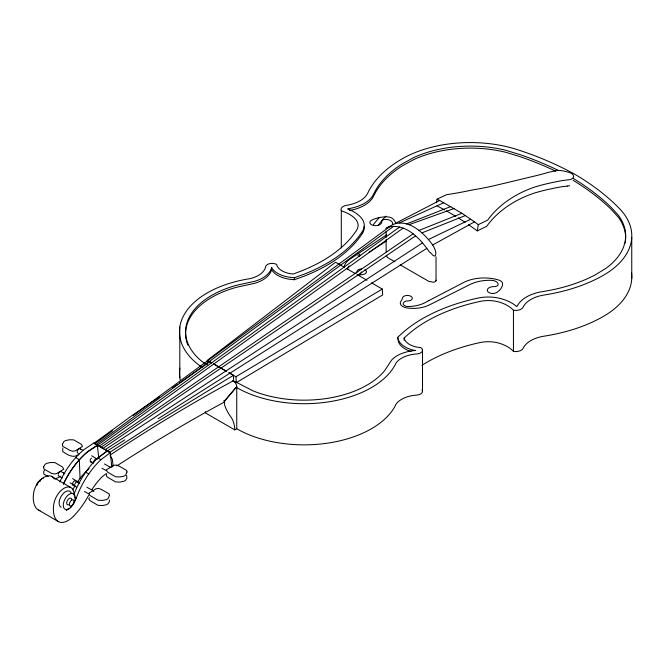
<?xml version="1.0" encoding="UTF-8"?>
<svg xmlns="http://www.w3.org/2000/svg" width="665" height="665" viewBox="0 0 665 665"><rect width="100%" height="100%" fill="white"/><g stroke="black" fill="none" stroke-linecap="round" stroke-linejoin="round"><path stroke-width="1" d="M436.481 202.742L437.046 199.184L446.414 194.72A246.366 118.686 3.2 0 0 467.362 191.013L474.12 189.658A244.412 113.241 6.9 0 0 493.538 185.868L501.485 183.964A65.286 43.749 -53.8 0 1 502.865 183.656L531.044 176.873A371.993 147.505 13.4 0 0 548.957 172.202L557.511 170.398A16.002 5.744 16.2 0 1 571.975 173.507A15.736 5.644 16.2 0 1 573.496 177.006L573.28 177.522A15.943 6.276 18.2 0 1 568.259 179.849L562.59 180.523A371.461 155.169 14.7 0 0 546.073 183.947L543.413 184.604A369.906 163.108 15.5 0 0 535.608 186.749C516.888 192.975 499.349 203.922 487.686 220.098L478.301 224.662L477.312 230.888L468.484 224.645M271.677 267.338L271.303 268.71A31.529 18.204 0 0 1 254.662 281.312L236.848 285.202A89.068 51.421 0 0 0 201.728 361.261L206.798 364.744M362.375 231.412A154.629 89.276 0 0 1 303.664 274.354L294.387 277.729L289.649 277.23A25.087 14.48 0 0 1 271.86 268.037L271.619 267.571L271.303 270.721A31.529 18.204 0 0 1 254.662 283.315L236.848 287.205A89.068 51.421 0 0 0 187.829 345.177M62.834 448.002L62.66 451.377C67.231 454.802 74.422 459.307 79.451 453.605M44.339 470.33L43.632 472.1L43.89 474.112L48.188 476.589M106.691 474.477L106.392 475.849L107.439 477.138L115.56 481.917L119.991 482.092L123.607 481.369A6.991 4.04 0 0 0 125.652 480.188L126.907 478.102L126.608 475.542M73.408 516.348L71.679 517.977A21.28 11.953 -61.3 0 1 55.278 518.334A29.443 16.542 -61.3 0 1 53.84 503.954A14.755 8.288 -61.3 0 1 62.643 489.182A14.755 8.288 -61.3 0 1 72.975 489.781A19.252 10.815 -61.3 0 1 74.214 495.616M411.086 351.502A25.087 14.48 0 0 1 398.518 342.093L397.662 337.354L403.514 332.001A154.629 89.276 0 0 1 477.886 298.103A29.925 17.273 0 0 1 502.142 298.967A39.393 22.743 0 0 1 515.724 305.692L516.838 306.615L518.135 304.52A36.001 20.79 0 0 1 539.614 292.126L547.885 290.688A126.5 73.034 0 0 0 595.192 274.894L605.699 268.494A90.382 52.178 0 0 0 618.317 215.219L611.019 207.197A275.692 159.168 0 0 0 573.114 178.345M207.505 364.329L207.289 360.405L335.526 262.243L344.52 267.397M72.086 505.467A14.397 8.088 -61.3 0 0 76.292 498.052A59.16 33.217 -61.3 0 1 100.889 459.723L110.348 452.699L93.798 443.081L83.748 449.748A59.168 35.312 -58.2 0 0 59.833 481.884M106.491 473.48L102.56 476.406A44.048 24.73 -61.3 0 0 91.903 489.648M124.837 439.848L107.331 450.945L97.863 457.952L100.889 459.714M94.904 443.721L112.427 430.812M133.291 415.45L389.49 226.807C406.814 223.856 420.546 238.968 429.332 251.96C431.668 252.75 432.441 256.59 435.226 255.959C437.105 252.592 434.436 248.003 432.691 244.978C423.996 233.024 408.859 218.361 392.849 224.512C390.712 225.917 380.596 231.054 389.49 226.807M96.201 444.478L393.73 226.208M399.623 227.014L97.481 445.226L87.448 451.892A59.177 35.361 -58.2 0 0 63.499 484.012M99.226 446.232L403.181 228.07M89.434 497.736L88.778 498.983L89.908 500.587L98.038 505.367L102.468 505.541L106.084 504.818A6.991 4.04 0 0 0 108.129 503.638L109.26 502.017L109.392 500.055M172.767 387.712L177.838 384.162M179.525 382.982L209.916 361.71L211.661 362.716M159.218 396.997L132.102 415.534L94.031 443.247L109.775 452.333L150.415 426.099L233.465 375.309L229.109 372.791M413.131 233.814L101.014 447.271L102.925 448.385L415.559 235.9M386.415 240.963L369.15 252.16M93.798 443.081L97.373 445.284L87.323 451.951A59.168 35.303 -58.2 0 0 63.408 484.095M422.591 242.866L105.161 449.673L107.331 450.945M158.095 418.759L426.822 248.361M228.785 372.658L235.95 376.739L382.275 289.034L382.649 294.944L236.333 382.658L232.742 380.613M60.69 476.339L54.912 479.141M205.327 411.61A38.72 22.361 -60 0 1 205.394 412.899L234.803 429.881L236.748 428.75A95.228 54.979 0 0 0 396.007 404.237A25.378 14.655 0 0 1 416.772 395.093A6.467 3.732 0 0 0 421.959 389.865M432.691 244.978L474.519 221.861L478.301 224.662M395.359 223.415L439.681 200.448L461.892 213.266L474.519 221.861M477.312 230.888L486.697 226.324C498.359 210.148 515.899 199.201 534.618 192.975A369.906 163.108 15.5 0 1 542.424 190.83L545.084 190.173A371.461 155.169 14.7 0 1 561.601 186.749L567.278 186.084M428.451 239.483L470.695 219.259M399.59 222.817L443.829 202.7M419 230.431L461.892 213.266M421.884 232.9L465.309 215.585M406.581 223.955L450.845 206.499M271.619 269.574L271.86 270.04A25.087 14.48 0 0 0 289.649 279.242L294.387 279.732L303.664 276.357A154.629 89.276 0 0 0 362.375 233.423M409.05 224.687L454.12 208.502M349.474 210.506L351.253 210.182A36.001 20.79 0 0 0 372.733 197.779L375.218 193.008A126.5 73.034 0 0 1 402.566 165.693L413.655 159.625A90.382 52.178 0 0 1 505.932 152.343L519.831 156.558A275.692 159.168 0 0 1 555.674 171.163M415.667 350.463L413.281 350.679A31.529 18.204 0 0 0 391.461 360.289L384.719 370.571A89.068 51.421 0 0 1 252.983 390.854L234.745 381.436M415.259 350.497L414.453 350.364A25.087 14.48 0 0 1 398.518 340.089L397.662 337.354M437.046 199.184L439.681 200.448M436.938 205.834L444.71 209.932M446.423 210.863L455.808 216.374M73.857 494.552A59.177 33.233 -61.3 0 1 85.669 472.233L88.769 473.921M104.447 463.946L110.59 467.354M90.656 461.934L93.291 463.397M102.069 468.26L106.458 470.687M76.317 481.385L79.825 483.33M86.849 487.221L93.873 491.111M73.067 485.201L76.575 487.146M84.48 491.526L88.861 493.954M207.289 360.405L211.769 362.957M213.556 363.979L218.926 367.038M220.722 368.061L226.092 371.128M346.315 268.419L355.31 273.573M357.105 274.603L366.997 280.273M371.486 282.849L382.275 289.034M394.91 261.802L387.845 257.729A4.173 2.411 0 0 1 386.955 256.091A2.776 1.604 0 0 1 386.232 255.377M400.205 264.861L428.468 281.179A4.173 2.411 0 0 0 431.302 281.694A2.776 1.604 0 0 0 434.652 281.952A2.776 1.604 0 0 0 435.949 280.148M213.407 363.73L226.491 371.278M51.405 476.256L70.465 487.337M74.522 497.021L76.292 498.052M38.578 510.088L58.395 521.609M80.274 448.808L82.892 450.405M91.637 455.749L96.882 458.95M64.746 473.796L61.247 471.66A2.461 1.48 -57.8 0 0 59.501 472.067M72.618 478.601L77.863 481.809M62.186 477.985L58.686 475.849A2.461 1.48 -57.8 0 1 58.221 475.201M70.058 482.798L74.422 485.467M458.351 217.929L465.118 222.359M75.768 457.57L79.326 459.773L80.041 478.384M110.132 455.866L112.252 459.033L113.141 466.24M63.424 472.956L63.807 473.796M97.373 445.284L98.719 458.094M111.811 467.429L110.348 452.699L107.231 450.995L97.78 458.01A59.152 33.2 -61.3 0 0 85.644 472.2M235.95 376.739L236.333 382.658M233.465 375.309L233.664 381.311A4.364 2.519 60 0 1 236.748 386.656L236.748 428.75M631.75 237.339L631.75 278.485M404.129 340.139L404.129 338.078A148.47 85.719 0 0 1 480.005 301.428A23.815 13.749 0 0 1 499.332 302.118A33.225 19.177 0 0 1 513.455 310.272L513.455 351.411A7.697 4.447 0 0 0 523.122 348.31A29.859 17.24 0 0 1 544.194 336.149A132.643 76.583 0 0 0 603.512 316.349A96.525 55.727 0 0 0 631.476 272.459M436.04 256.898L436.04 280.563M422.508 350.081L422.508 391.228M386.141 231.295L386.141 237.463M386.141 239.525L386.141 251.869M513.455 310.272A7.697 4.447 0 0 0 523.122 307.172A29.859 17.24 0 0 1 544.194 295.002A132.643 76.583 0 0 0 603.512 275.202A96.525 55.727 0 0 0 619.331 208.419A282.026 162.825 0 0 0 575.832 174.87A282.026 162.825 0 0 0 517.711 149.75A96.525 55.727 0 0 0 402.034 158.885A132.643 76.583 0 0 0 367.745 193.133A29.859 17.24 0 0 1 346.673 205.294A7.697 4.447 0 0 0 341.303 210.88L341.303 247.912M294.387 277.729L294.387 279.732M179.808 327.022L179.824 377.737M341.303 210.88A33.225 19.177 0 0 1 355.426 219.034A23.815 13.749 0 0 1 356.615 230.19A148.47 85.719 0 0 1 293.132 273.997A18.944 10.939 0 0 1 276.682 264.495A6.467 3.732 0 0 0 269.957 263.589A6.467 3.732 0 0 0 265.643 266.698A25.378 14.655 0 0 1 249.799 278.685A95.228 54.979 0 0 0 202.152 367.379M88.603 495.417A56.118 31.538 -61.3 0 1 73.408 516.339M236.748 387.612A95.228 54.979 0 0 0 396.007 363.098A25.378 14.655 0 0 1 416.772 353.955A6.467 3.732 0 0 0 422.159 351.461A6.467 3.732 0 0 0 420.579 347.579A18.944 10.939 0 0 1 404.129 338.078M373.323 224.812A132.643 76.583 0 0 1 379.574 217.297M54.073 478.792A14.755 8.811 -58.2 0 0 43.092 477.819A14.755 8.811 -58.2 0 0 33.74 492.266A29.435 17.581 -58.2 0 0 35.262 506.697A21.28 12.71 -58.2 0 0 40.033 510.687M91.845 461.784A2.461 1.372 -61.7 0 1 90.182 461.069A2.461 1.372 -61.7 0 1 91.413 458.11M71.18 506.497A14.397 8.088 -61.3 0 1 70.241 507.445M69.268 508.293A14.397 8.088 -61.3 0 1 66.301 510.163A9.983 5.611 -61.3 0 0 68.836 508.459M78.088 453.123A2.461 1.48 -57.9 0 1 77.714 450.163A2.461 1.48 -57.9 0 1 80.556 449.066M116.791 465.907A1517.256 911.948 -57.5 0 1 224.654 401.893M93.79 462.009A2.461 1.48 -57.9 0 1 95.137 459.357A2.461 1.48 -57.9 0 1 97.173 459.216M74.829 484.311A2.461 1.48 -57.8 0 1 76.816 481.784A2.461 1.48 -57.8 0 1 78.395 482.94M75.303 485.999A2.461 1.48 -57.8 0 1 75.012 485.741M68.728 504.752A3.691 2.045 -62 0 1 66.741 502.698A3.691 2.045 -62 0 1 69.293 498.434A3.691 2.045 -62 0 1 71.72 499.739M110.058 455.126A1528.926 909.537 -58.3 0 1 233.664 380.596M75.436 480.895A2.461 1.372 -61.7 0 1 75.702 481.144M74.247 485.059A2.461 1.372 -61.7 0 1 72.585 483.812A2.461 1.372 -61.7 0 1 74.688 480.845M58.221 474.162A2.461 1.48 -57.8 0 1 59.06 472.499M513.455 351.411A33.225 19.177 0 0 0 499.332 343.256A23.815 13.749 0 0 0 480.005 342.575A148.47 85.719 0 0 0 421.918 365.301M36.874 485.575A3.392 2.062 -57.3 0 1 37.996 482.516A3.392 2.062 -57.3 0 1 40.515 481.053M180.39 380.588A95.228 54.979 0 0 1 179.808 368.161M61.222 507.32A9.094 5.112 -61.3 0 1 61.928 495.134A9.094 5.112 -61.3 0 1 71.321 493.272M569.548 185.66A15.943 6.276 18.2 0 1 567.27 186.075M558.392 170.481A275.692 159.168 0 0 0 519.831 154.554L505.932 150.332A90.382 52.178 0 0 0 413.655 157.622L402.566 163.681A126.5 73.034 0 0 0 375.218 190.996L372.733 195.776A36.001 20.79 0 0 1 351.253 208.178L347.637 208.926L349.233 209.566A39.393 22.743 0 0 1 360.879 217.413A29.925 17.273 0 0 1 362.367 231.412M357.496 275.302A23.267 13.433 0 0 1 362.192 274.62A4.929 2.843 0 0 0 366.207 272.658A4.929 2.843 0 0 0 364.869 269.724M354.935 273.697A4.913 2.835 0 0 0 356.39 272.791A4.148 2.394 0 0 0 356.947 271.594A4.555 2.627 0 0 1 361.502 268.959M395.5 222.443A30.923 17.855 0 0 0 393.206 219.159A7.548 4.356 0 0 0 386.323 216.823A23.034 13.3 0 0 0 371.735 220.123A5.486 3.167 0 0 0 370.156 223.523A5.486 3.167 0 0 0 375.002 225.668A6.351 3.666 0 0 0 381.743 221.778A3.89 2.244 0 0 1 385.866 219.392A7.199 4.156 0 0 1 392.608 223.282A29.842 17.232 0 0 1 392.666 224.388M344.038 267.596A24.663 14.239 0 0 1 350.197 258.976L385.5 235.568A29.842 17.232 0 0 0 386.697 234.703M347.504 269.458A26.06 15.046 0 0 1 349.2 265.917M361.627 271.943A154.945 89.459 0 0 1 359.366 275.069M357.953 253.232A39.717 22.926 0 0 1 360.172 255.177M378.26 225.452A126.184 72.851 0 0 1 385.9 216.142M357.953 255.485A39.717 22.926 0 0 1 359.108 256.441M364.196 226.324A29.925 17.273 0 0 1 362.367 233.423M573.114 180.348A275.692 159.168 0 0 1 611.019 209.201L618.317 217.231A90.382 52.178 0 0 1 625.607 239.25M625.549 240.19A90.382 52.178 0 0 1 625.191 243.008M93.117 491.053A2.461 1.372 -61.7 0 1 93.524 491.003M77.747 481.551A44.04 26.284 -58.3 0 1 89.068 468.7M36.376 485.575A8.745 5.27 -57.7 0 1 43.449 478.035M223.507 400.953A46.176 26.359 59.4 0 0 224.645 400.987L236.748 386.656L224.587 400.937L224.587 404.977A98.121 56.65 -60 0 0 230.888 416.997A38.72 22.361 -60 0 1 234.803 429.881M74.621 486.547A56.118 33.524 -58.3 0 1 72.676 489.797M109.451 495.433L108.129 498.509A6.991 4.04 0 0 1 106.084 499.681L102.468 500.413L98.038 500.238L89.908 495.458L88.827 493.272L96.076 488.767L98.528 488.467L101.03 489.232L109.085 493.862L109.451 495.433M126.982 471.984L125.652 475.059A6.991 4.04 0 0 1 123.607 476.24L119.991 476.963L115.56 476.788L107.439 472.009L106.35 469.823L113.607 465.317L116.051 465.018L118.553 465.783L126.608 470.413L126.982 471.984M43.632 466.963L43.89 468.975L51.23 473.189L53.89 473.962L56.533 473.605L63.74 469.174L62.527 467.005L54.937 462.599L50.64 462.499L47.082 463.264A7.382 4.256 0 0 0 45.037 464.436L43.632 466.963M62.394 444.228L62.66 446.24L70 450.454L72.651 451.227L75.295 450.87L82.502 446.439L81.288 444.27L73.699 439.864L69.401 439.764L65.843 440.529A7.382 4.256 0 0 0 63.798 441.701L62.394 444.228M428.709 300.671L425.567 302.392A26.06 15.046 0 0 1 408.252 306.532A4.913 2.835 0 0 1 403.397 304.47A4.913 2.835 0 0 1 405.667 301.237A4.148 2.394 0 0 1 407.745 300.921A4.555 2.627 0 0 0 412.308 298.286A4.929 2.843 0 0 0 407.72 295.451A4.929 2.843 0 0 0 402.5 297.895A23.267 13.433 0 0 1 400.978 301.129A8.587 4.963 0 0 0 406.531 307.862A24.663 14.239 0 0 0 429.59 304.819L470.147 284.437A29.842 17.232 0 0 1 491.427 280.331A7.199 4.156 0 0 1 498.16 284.221A3.89 2.244 0 0 1 494.029 286.607A6.351 3.666 0 0 0 487.295 290.497A5.486 3.167 0 0 0 490.994 293.29A5.486 3.167 0 0 0 496.888 292.384A23.034 13.3 0 0 0 502.607 283.963A7.548 4.356 0 0 0 498.559 279.982A30.923 17.855 0 0 0 464.07 282.276L428.709 300.671M71.828 505.616A3.416 1.879 -62.4 0 0 73.607 500.155A3.416 1.879 -62.4 0 0 69.634 502.973A3.416 1.879 -62.4 0 0 71.828 505.616M69.584 508.451A8.82 4.879 -62 0 0 74.214 494.394A8.82 4.879 -62 0 0 63.882 501.61A8.82 4.879 -62 0 0 69.584 508.451"/></g></svg>
